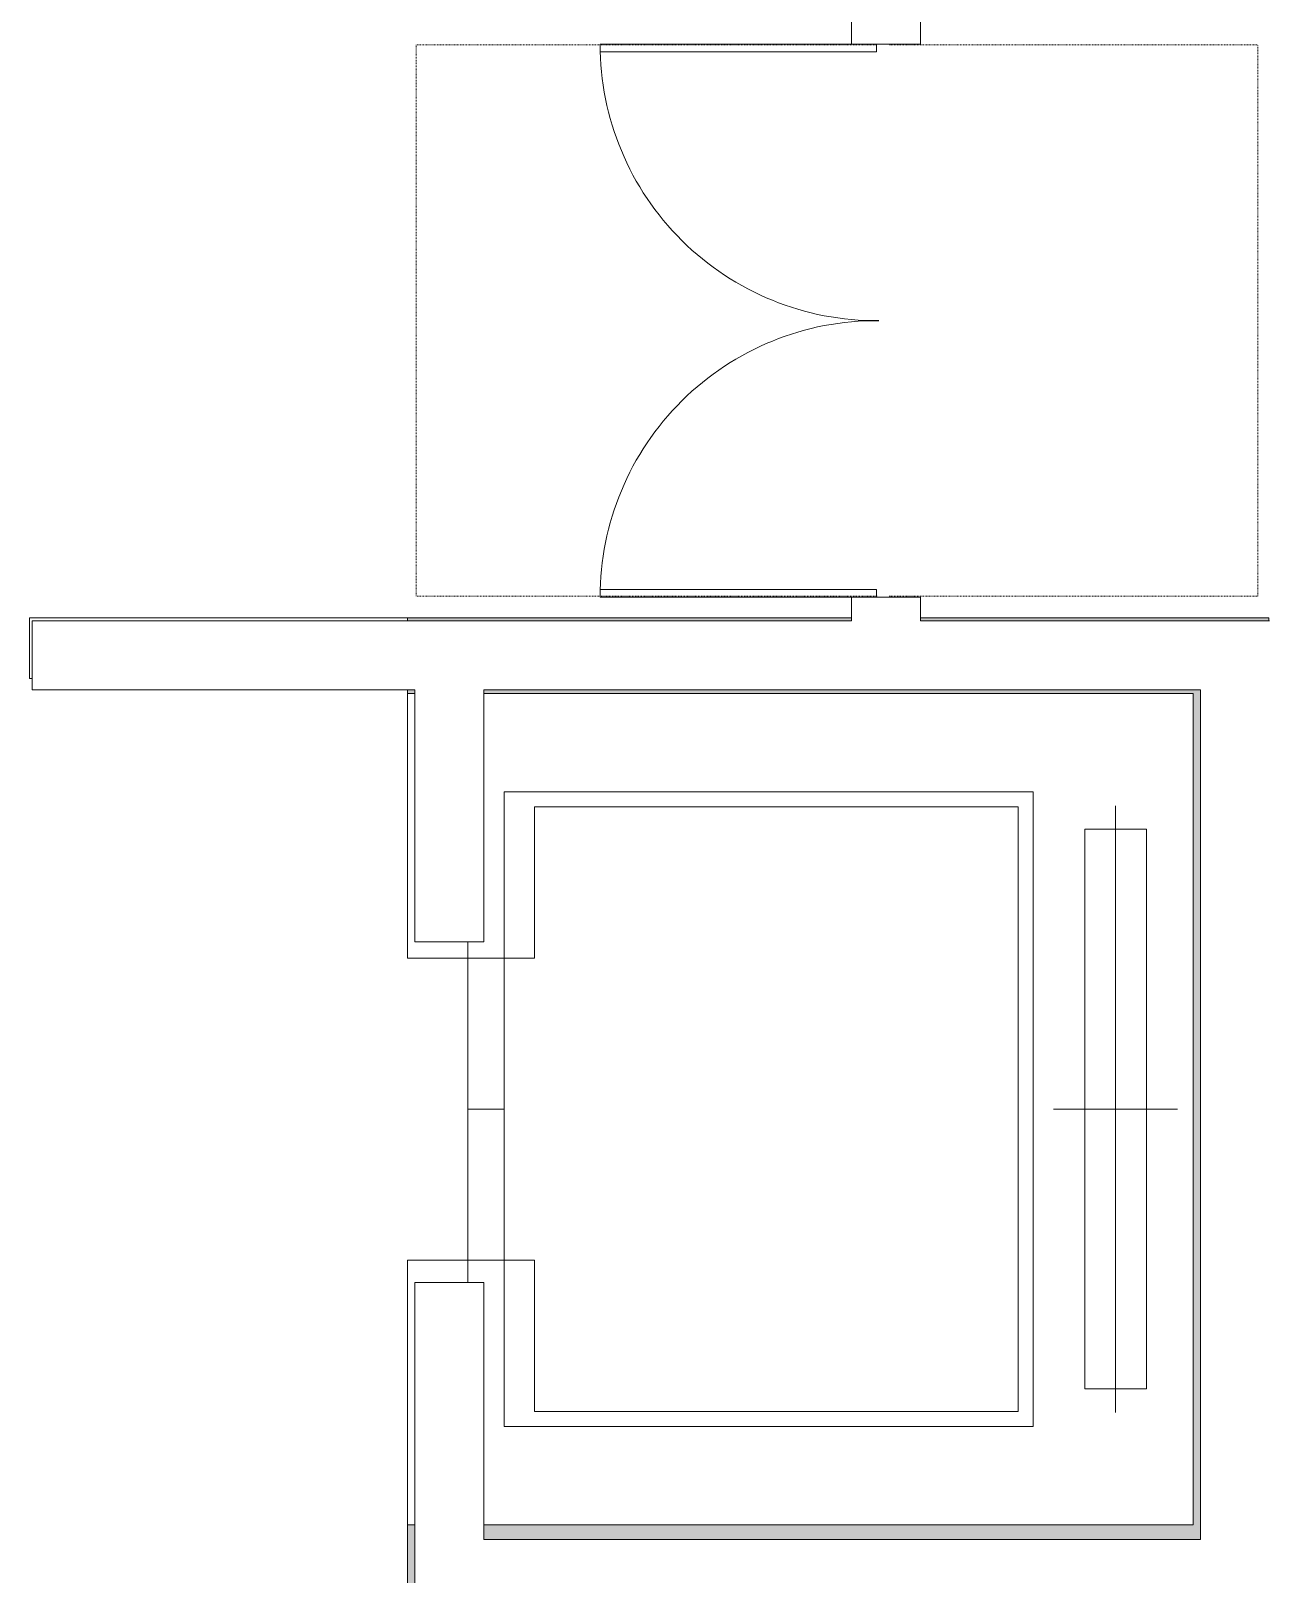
# Model space of a CAD drawing. Header units: inches. Extents: x 46946 to 48441, y 40324 to 42003.
# Drawn here: x 47314.5 to 47475.8, y 40572.1 to 40773.1 of the extents above; entities that cross this region are included whole.
import ezdxf

# ---------------------------------------------------------------- set-up
doc = ezdxf.new("R2010")
doc.units = ezdxf.units.IN
doc.header["$MEASUREMENT"] = 0
doc.linetypes.add('Dash 1_32_', pattern=[0.0625, 0.03125, -0.03125])
for name, color, linetype, lineweight in [('8_ TYPICAL FLOOR PLAN__6th _ 10th__dwg _3_', 8, 'Continuous', 9), ('A-DOOR', 31, 'Continuous', 13), ('A-GENM', 13, 'Dash 1_32_', 9), ('A-WALL', 113, 'Continuous', 9), ('COL', 7, 'Continuous', 9), ('COL-HATCH', 7, 'Continuous', 9), ('THIN', 7, 'Continuous', 9), ('WALL', 7, 'Continuous', 9)]:
    doc.layers.add(name, color=color, linetype=linetype, lineweight=lineweight)

# ---------------------------------------------------------------- blocks, each defined once
blk = doc.blocks.new('8_ TYPICAL FLOOR PLAN__6th _ 10th__dwg _3_-696755-Level 06 - Furniture')
at = {"layer": 'COL-HATCH'}
h = blk.add_hatch(color=256, dxfattribs=at)
h.paths.add_polyline_path([(15326.98, -32386.45), (15333.21, -32386.17), (15365.6, -32384.28), (15398.25, -32381.96), (15430.3, -32379.27), (15430.3, -32276.21), (15429.34, -32276.21), (15429.34, -32377.48), (15395.25, -32380.34), (15361.13, -32382.75), (15326.98, -32384.69), (15326.98, -32386.17)])
h.paths.add_polyline_path([(15327.94, -32275.12), (15327.94, -32265.28), (15326.98, -32265.28), (15326.98, -32275.12)])
h.paths.add_polyline_path([(15383.12, -32267.21), (15430.3, -32267.21), (15430.3, -32167.94), (15429.34, -32167.94), (15429.34, -32265.28), (15336.94, -32265.28), (15336.94, -32267.21), (15361.13, -32267.21)])
h.paths.add_polyline_path([(15326.98, -32166.85), (15327.94, -32166.85), (15327.94, -32157.01), (15326.98, -32157.01), (15326.98, -32158.94)])
h.paths.add_polyline_path([(15430.3, -32158.94), (15430.3, -32048.28), (15336.94, -32048.28), (15336.94, -32048.74), (15429.34, -32048.74), (15429.34, -32157.01), (15336.94, -32157.01), (15336.94, -32158.94), (15429.95, -32158.94)])
h.paths.add_polyline_path([(15327.94, -32048.74), (15327.94, -32048.28), (15326.98, -32048.28), (15326.98, -32048.74)])
h.paths.add_polyline_path([(15429.34, -32039.28), (15439.18, -32039.28), (15439.18, -32038.9), (15393.84, -32038.9), (15393.84, -32039.28)])
h.paths.add_polyline_path([(15330.97, -32039.28), (15384.84, -32039.28), (15384.84, -32038.9), (15326.98, -32038.9), (15326.98, -32039.28), (15327.94, -32039.28)])
at = {"layer": 'COL', "flags": 128}
for points in [[(15384.84, -32038.9), (15326.98, -32038.9), (15326.98, -32039.28)], [(15439.18, -32039.28), (15439.18, -32038.9), (15393.84, -32038.9)], [(15326.98, -32048.28), (15326.98, -32048.74), (15327.94, -32048.74)], [(15336.94, -32048.74), (15429.34, -32048.74), (15429.34, -32157.01), (15336.94, -32157.01)], [(15327.94, -32157.01), (15326.98, -32157.01), (15326.98, -32166.85), (15327.94, -32166.85)]]:
    blk.add_lwpolyline(points, dxfattribs=at)
at = {"layer": 'THIN'}
for p, q in [((15419.24, -32142.39), (15419.24, -32063.36)), ((15339.6, -32102.87), (15334.85, -32102.87)), ((15411.17, -32102.87), (15427.31, -32102.87))]:
    blk.add_line(p, q, dxfattribs=at)
at = {"layer": 'THIN', "flags": 128}
for points in [[(15339.6, -32122.56), (15339.6, -32144.21), (15408.5, -32144.21), (15408.5, -32061.54), (15339.6, -32061.54), (15339.6, -32083.19), (15339.6, -32122.56)], [(15334.85, -32122.56), (15334.85, -32083.19), (15334.85, -32122.56), (15343.53, -32122.56), (15343.53, -32142.24), (15406.53, -32142.24), (15406.53, -32063.5), (15343.53, -32063.5), (15343.53, -32083.19), (15334.85, -32083.19)]]:
    blk.add_lwpolyline(points, dxfattribs=at)
blk.add_lwpolyline([(15415.23, -32139.32), (15415.23, -32066.43), (15423.25, -32066.43), (15423.25, -32139.32)], close=True, dxfattribs=at)
at = {"layer": 'WALL', "flags": 128}
for points in [[(15326.98, -32038.9), (15277.77, -32038.9), (15277.77, -32046.77), (15278.09, -32046.77)], [(15326.98, -32048.74), (15326.98, -32083.19), (15334.85, -32083.19), (15334.85, -32081.07)], [(15326.98, -32157.01), (15326.98, -32122.56), (15334.85, -32122.56), (15334.85, -32125.44)]]:
    blk.add_lwpolyline(points, dxfattribs=at)
blk = doc.blocks.new('Door - Double - Glass - Full Rail - Long Pull-724391-Level 06 - Furniture')
at = {"layer": 'A-DOOR', "lineweight": 20}
for p, q in [((-35, -1.26), (-36, -1.26)), ((-35, -37.26), (-35, -1.26)), ((35, -1.26), (36, -1.26)), ((35, -37.26), (35, -1.26)), ((-36, -4.5), (-36, -37.26)), ((36, -4.5), (36, -37.26)), ((-36, -37.26), (-35, -37.26)), ((36, -37.26), (35, -37.26))]:
    blk.add_line(p, q, dxfattribs=at)
at = {"layer": 'A-DOOR', "lineweight": 9}
for centre, start, end in [((-36, -1.26), 270, 0.5), ((36, -1.26), 179.5, 270)]:
    blk.add_arc(centre, 36, start, end, dxfattribs=at)
at = {"layer": 'A-GENM'}
for p, q in [((0.06, 48.43), (-35.94, 48.43)), ((-35.94, 0.43), (-35.94, 48.43)), ((0.06, 48.43), (35.87, 48.43)), ((35.87, 0.43), (35.87, 48.43)), ((35.84, 0.43), (35.87, 0.43)), ((-35.94, -1.2), (-35.94, -61.2)), ((35.84, -1.2), (35.87, -1.2)), ((35.87, -1.2), (35.87, -61.2)), ((-35.94, -61.2), (35.87, -61.2))]:
    blk.add_line(p, q, dxfattribs=at)

msp = doc.modelspace()

# ---------------------------------------------------------------- linework, layer by layer
at = {"layer": 'A-WALL', "lineweight": 13}
for p, q in [((47421.38, 40774.45), (47421.38, 40771.36)), ((47430.38, 40771.36), (47430.38, 40774.45)), ((47421.38, 40771.36), (47430.38, 40771.36)), ((47421.38, 40699.36), (47421.38, 40696.26)), ((47430.38, 40699.36), (47421.38, 40699.36)), ((47430.38, 40696.26), (47430.38, 40699.36)), ((47421.38, 40696.26), (47314.63, 40696.26)), ((47314.63, 40696.26), (47314.63, 40687.26)), ((47475.84, 40696.26), (47430.38, 40696.26)), ((47314.63, 40687.26), (47364.48, 40687.26)), ((47364.48, 40687.26), (47364.48, 40654.47)), ((47373.48, 40654.47), (47373.48, 40687.26)), ((47373.48, 40687.26), (47466.84, 40687.26)), ((47466.84, 40687.26), (47466.84, 40576.6)), ((47364.48, 40654.47), (47373.48, 40654.47)), ((47373.48, 40610.1), (47364.48, 40610.1)), ((47364.48, 40610.1), (47364.48, 40542.57)), ((47373.48, 40576.6), (47373.48, 40610.1)), ((47466.84, 40576.6), (47373.48, 40576.6))]:
    msp.add_line(p, q, dxfattribs=at)

# ---------------------------------------------------------------- block references
at = {"layer": '8_ TYPICAL FLOOR PLAN__6th _ 10th__dwg _3_', "color": 7}
msp.add_blockref('8_ TYPICAL FLOOR PLAN__6th _ 10th__dwg _3_-696755-Level 06 - Furniture', (32036.54, 72735.54), dxfattribs=at)
at = {"layer": 'A-DOOR', "rotation": 270}
msp.add_blockref('Door - Double - Glass - Full Rail - Long Pull-724391-Level 06 - Furniture', (47425.88, 40735.36), dxfattribs=at)

doc.saveas('drawing.dxf')
